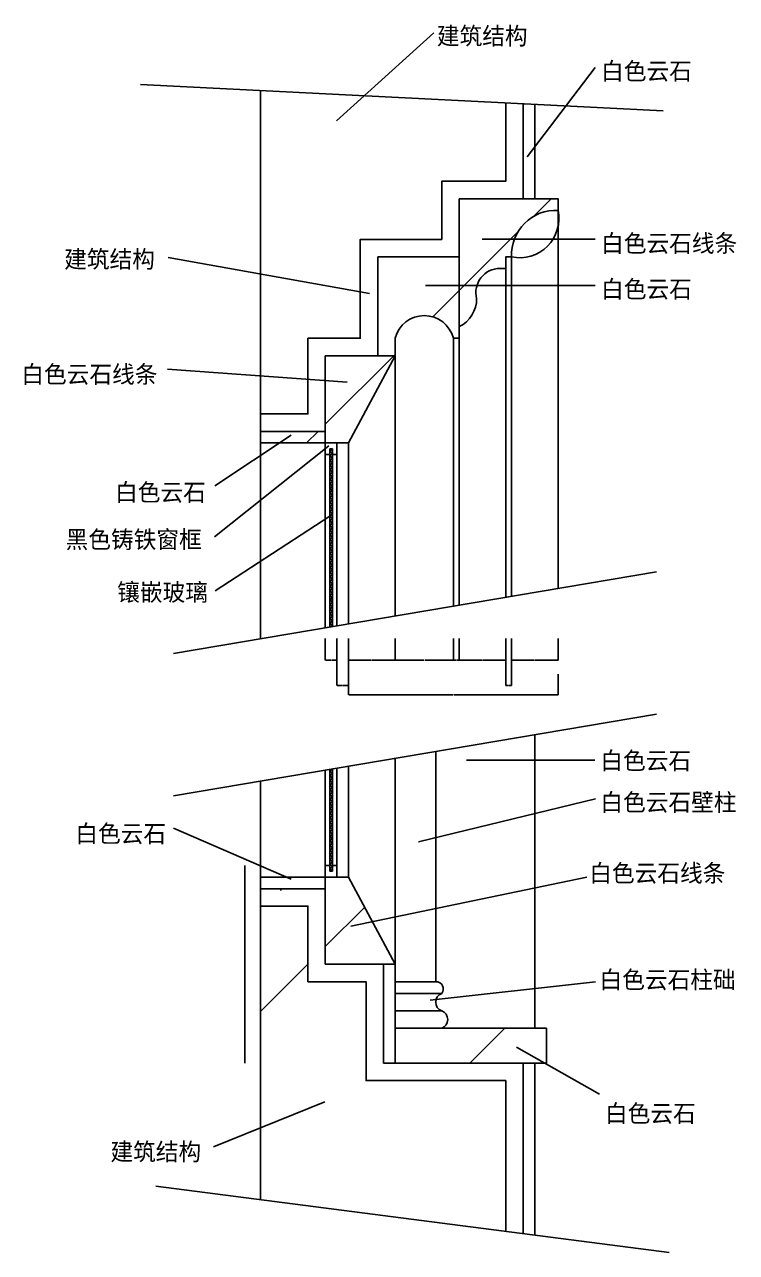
# Model space of a CAD drawing. Header units: metres. Extents: x 204 to 5299, y 190 to 6956.
# Drawn here: x 2751 to 5198, y 2733 to 6956 of the extents above; entities that cross this region are included whole.
import ezdxf

# ---------------------------------------------------------------- set-up
doc = ezdxf.new("R2010")
doc.units = ezdxf.units.M
for name, color, linetype in [('2', 2, 'Continuous'), ('3', 3, 'Continuous'), ('4', 4, 'Continuous'), ('7', 7, 'Continuous'), ('BH', 3, 'Continuous'), ('DIM', 3, 'Continuous'), ('TEXT', 3, 'Continuous')]:
    doc.layers.add(name, color=color, linetype=linetype)
doc.dimstyles.get("Standard").update_dxf_attribs({"dimtxt": 2.5, "dimasz": 2.5, "dimexe": 1.25, "dimexo": 0.625, "dimtad": 1, "dimcen": 2.5, "dimazin": 3, "dimtfac": 1, "dimtmove": 0, "dimatfit": 3})

# ---------------------------------------------------------------- blocks, each defined once
blk = doc.blocks.new('*D46')
for p, q in [((3508.52, 3504.34), (3508.52, 3444.34)), ((3508.27, 3444.34), (3508.02, 3444.34)), ((3508.52, 3384.34), (3508.52, 3444.34)), ((3508.52, 3444.34), (3508.52, 3444.34)), ((3508.77, 3444.34), (3509.02, 3444.34))]:
    blk.add_line(p, q)
at = {"layer": 'Defpoints'}
for p in [(3508.52, 3504.34), (3508.52, 3444.34), (3508.52, 3384.34)]:
    blk.add_point(p, dxfattribs=at)
at = {"layer": 'DIM', "insert": (3508.52, 3445.465), "char_height": 1, "attachment_point": 5}
blk.add_mtext('60', dxfattribs=at)
blk = doc.blocks.new('*D47')
for p, q in [((3508.52, 3664.25), (3508.52, 3584.29)), ((3508.27, 3584.29), (3508.02, 3584.29)), ((3508.52, 3504.34), (3508.52, 3584.29)), ((3508.52, 3584.29), (3508.52, 3584.29)), ((3508.77, 3584.29), (3509.02, 3584.29))]:
    blk.add_line(p, q)
at = {"layer": 'Defpoints'}
for p in [(3508.52, 3664.25), (3508.52, 3584.29), (3508.52, 3504.34)]:
    blk.add_point(p, dxfattribs=at)
at = {"layer": 'DIM', "insert": (3508.52, 3585.415), "char_height": 1, "attachment_point": 5}
blk.add_mtext('80', dxfattribs=at)
blk = doc.blocks.new('*D48')
for p, q in [((3508.52, 3724.34), (3508.52, 3694.29)), ((3508.27, 3694.29), (3508.02, 3694.29)), ((3508.52, 3664.25), (3508.52, 3694.29)), ((3508.52, 3694.29), (3508.52, 3694.29)), ((3508.77, 3694.29), (3509.02, 3694.29))]:
    blk.add_line(p, q)
at = {"layer": 'Defpoints'}
for p in [(3508.52, 3724.34), (3508.52, 3694.29), (3508.52, 3664.25)]:
    blk.add_point(p, dxfattribs=at)
at = {"layer": 'DIM', "insert": (3508.52, 3695.415), "char_height": 1, "attachment_point": 5}
blk.add_mtext('30', dxfattribs=at)
blk = doc.blocks.new('*D49')
for p, q in [((3508.52, 4024.34), (3508.52, 3874.34)), ((3508.27, 3874.34), (3508.02, 3874.34)), ((3508.52, 3724.34), (3508.52, 3874.34)), ((3508.52, 3874.34), (3508.52, 3874.34)), ((3508.77, 3874.34), (3509.02, 3874.34))]:
    blk.add_line(p, q)
at = {"layer": 'Defpoints'}
for p in [(3508.52, 4024.34), (3508.52, 3874.34), (3508.52, 3724.34)]:
    blk.add_point(p, dxfattribs=at)
at = {"layer": 'DIM', "insert": (3508.52, 3875.465), "char_height": 1, "attachment_point": 5}
blk.add_mtext('150', dxfattribs=at)
blk = doc.blocks.new('*D50')
for p, q in [((3508.52, 4064.34), (3508.52, 4044.34)), ((3508.27, 4044.34), (3508.02, 4044.34)), ((3508.52, 4024.34), (3508.52, 4044.34)), ((3508.52, 4044.34), (3508.52, 4044.34)), ((3508.77, 4044.34), (3509.02, 4044.34))]:
    blk.add_line(p, q)
at = {"layer": 'Defpoints'}
for p in [(3508.52, 4064.34), (3508.52, 4044.34), (3508.52, 4024.34)]:
    blk.add_point(p, dxfattribs=at)
at = {"layer": 'DIM', "insert": (3508.52, 4045.465), "char_height": 1, "attachment_point": 5}
blk.add_mtext('20', dxfattribs=at)
blk = doc.blocks.new('*D63')
for p, q in [((3865.16, 4722.1), (3865.16, 4650.78)), ((4585.16, 4722.1), (4585.16, 4650.78)), ((3865.41, 4650.78), (4223.16, 4650.78)), ((4227.16, 4650.78), (4584.91, 4650.78))]:
    blk.add_line(p, q)
at = {"layer": 'Defpoints'}
for p in [(3865.16, 4722.1), (4585.16, 4722.1), (3865.16, 4650.78)]:
    blk.add_point(p, dxfattribs=at)
at = {"layer": 'DIM', "insert": (4225.16, 4650.78), "char_height": 1, "attachment_point": 5}
blk.add_mtext('360 ', dxfattribs=at)
blk = doc.blocks.new('*D64')
for p, q in [((4025.16, 4844.79), (4025.16, 4769.73)), ((4225.16, 4844.79), (4225.16, 4769.73)), ((4025.41, 4769.73), (4123.66, 4769.73)), ((4126.66, 4769.73), (4224.91, 4769.73))]:
    blk.add_line(p, q)
at = {"layer": 'Defpoints'}
for p in [(4025.16, 4844.79), (4225.16, 4844.79), (4025.16, 4769.73)]:
    blk.add_point(p, dxfattribs=at)
at = {"layer": 'DIM', "insert": (4125.16, 4769.73), "char_height": 1, "attachment_point": 5}
blk.add_mtext('100', dxfattribs=at)
blk = doc.blocks.new('*D65')
for p, q in [((3785.16, 4844.79), (3785.16, 4769.73)), ((3825.16, 4844.79), (3825.16, 4769.73)), ((3785.41, 4769.73), (3804.16, 4769.73)), ((3806.16, 4769.73), (3824.91, 4769.73))]:
    blk.add_line(p, q)
at = {"layer": 'Defpoints'}
for p in [(3785.16, 4844.79), (3825.16, 4844.79), (3785.16, 4769.73)]:
    blk.add_point(p, dxfattribs=at)
at = {"layer": 'DIM', "insert": (3805.16, 4769.73), "char_height": 1, "attachment_point": 5}
blk.add_mtext('20', dxfattribs=at)
blk = doc.blocks.new('*D66')
for p, q in [((3825.16, 4844.79), (3825.16, 4683.08)), ((3865.16, 4844.79), (3865.16, 4683.08)), ((3825.41, 4683.08), (3844.16, 4683.08)), ((3846.16, 4683.08), (3864.91, 4683.08))]:
    blk.add_line(p, q)
at = {"layer": 'Defpoints'}
for p in [(3825.16, 4844.79), (3865.16, 4844.79), (3825.16, 4683.08)]:
    blk.add_point(p, dxfattribs=at)
at = {"layer": 'DIM', "insert": (3845.16, 4683.08), "char_height": 1, "attachment_point": 5}
blk.add_mtext('20', dxfattribs=at)
blk = doc.blocks.new('*D67')
for p, q in [((3865.16, 4844.79), (3865.16, 4769.73)), ((4025.16, 4844.79), (4025.16, 4769.73)), ((3865.41, 4769.73), (3944.16, 4769.73)), ((3946.16, 4769.73), (4024.91, 4769.73))]:
    blk.add_line(p, q)
at = {"layer": 'Defpoints'}
for p in [(3865.16, 4844.79), (4025.16, 4844.79), (3865.16, 4769.73)]:
    blk.add_point(p, dxfattribs=at)
at = {"layer": 'DIM', "insert": (3945.16, 4769.73), "char_height": 1, "attachment_point": 5}
blk.add_mtext('80', dxfattribs=at)
blk = doc.blocks.new('*D68')
for p, q in [((4425.16, 4844.79), (4425.16, 4769.73)), ((4585.16, 4844.79), (4585.16, 4769.73)), ((4425.41, 4769.73), (4504.16, 4769.73)), ((4506.16, 4769.73), (4584.91, 4769.73))]:
    blk.add_line(p, q)
at = {"layer": 'Defpoints'}
for p in [(4425.16, 4844.79), (4585.16, 4844.79), (4425.16, 4769.73)]:
    blk.add_point(p, dxfattribs=at)
at = {"layer": 'DIM', "insert": (4505.16, 4769.73), "char_height": 1, "attachment_point": 5}
blk.add_mtext('80', dxfattribs=at)
blk = doc.blocks.new('*D69')
for p, q in [((4405.16, 4844.79), (4405.16, 4683.08)), ((4425.16, 4844.79), (4425.16, 4683.08)), ((4405.41, 4683.08), (4414.16, 4683.08)), ((4416.16, 4683.08), (4424.91, 4683.08))]:
    blk.add_line(p, q)
at = {"layer": 'Defpoints'}
for p in [(4405.16, 4844.79), (4425.16, 4844.79), (4405.16, 4683.08)]:
    blk.add_point(p, dxfattribs=at)
at = {"layer": 'DIM', "insert": (4415.16, 4683.08), "char_height": 1, "attachment_point": 5}
blk.add_mtext('10', dxfattribs=at)
blk = doc.blocks.new('*D70')
for p, q in [((4245.16, 4844.79), (4245.16, 4769.73)), ((4405.16, 4844.79), (4405.16, 4769.73)), ((4245.41, 4769.73), (4324.16, 4769.73)), ((4326.16, 4769.73), (4404.91, 4769.73))]:
    blk.add_line(p, q)
at = {"layer": 'Defpoints'}
for p in [(4245.16, 4844.79), (4405.16, 4844.79), (4245.16, 4769.73)]:
    blk.add_point(p, dxfattribs=at)
at = {"layer": 'DIM', "insert": (4325.16, 4769.73), "char_height": 1, "attachment_point": 5}
blk.add_mtext('80', dxfattribs=at)
blk = doc.blocks.new('*D71')
for p, q in [((4225.16, 4844.79), (4225.16, 4769.73)), ((4245.16, 4844.79), (4245.16, 4769.73)), ((4225.41, 4769.73), (4234.16, 4769.73)), ((4236.16, 4769.73), (4244.91, 4769.73))]:
    blk.add_line(p, q)
at = {"layer": 'Defpoints'}
for p in [(4225.16, 4844.79), (4245.16, 4844.79), (4225.16, 4769.73)]:
    blk.add_point(p, dxfattribs=at)
at = {"layer": 'DIM', "insert": (4235.16, 4769.73), "char_height": 1, "attachment_point": 5}
blk.add_mtext('10', dxfattribs=at)

msp = doc.modelspace()

# ---------------------------------------------------------------- hatches: boundary and pattern name
at = {"layer": 'BH'}
h = msp.add_hatch(dxfattribs=at)
h.set_pattern_fill('ANSI31', scale=1000)
h.paths.add_polyline_path([(4185.16, 6217.08), (4185.16, 6417.08), (4405.16, 6417.08), (4405.16, 6686.82), (3562.2, 6728.99), (3562.2, 5617.08), (3725.16, 5617.08), (3725.16, 5877.08), (3905.16, 5877.08), (3905.16, 6217.08)])
h = msp.add_hatch(dxfattribs=at)
h.set_pattern_fill('AR-CONC', scale=10)
h.paths.add_polyline_path([(4185.16, 6417.08), (4185.16, 6217.08), (3905.16, 6217.08), (3905.16, 5877.08), (3725.16, 5877.08), (3725.16, 5617.08), (3562.2, 5617.08), (3562.2, 5557.08), (3785.16, 5557.08), (3785.16, 5817.08), (3965.16, 5817.08), (3965.16, 6157.08), (4245.16, 6157.08), (4245.16, 6357.08), (4465.16, 6357.08), (4465.16, 6683.82), (4405.16, 6686.82), (4405.16, 6417.08)])
h = msp.add_hatch(dxfattribs=at)
h.set_pattern_fill('ANSI33', scale=200)
h.paths.add_polyline_path([(4465.16, 6357.08), (4505.16, 6357.08), (4505.16, 6681.82), (4465.16, 6683.82)])
h = msp.add_hatch(dxfattribs=at)
h.set_pattern_fill('ANSI33', scale=200)
h.paths.add_polyline_path([(4245.16, 6357.08), (4245.16, 6157.08), (4245.16, 5917.08, 0.29), (4305.16, 6013.95, -0.49), (4386.11, 6117.08), (4405.16, 6117.08), (4405.16, 6157.08), (4425.16, 6157.08, -0.44), (4585.16, 6317.08), (4585.16, 6357.08), (4505.16, 6357.08)])
h.paths.add_polyline_path([(4225.16, 5877.08), (4245.16, 5877.08), (4245.16, 5917.08), (4245.16, 6157.08), (3965.16, 6157.08), (3965.16, 5817.08), (4025.16, 5817.08), (4025.16, 5877.08, -0.78)])
h.paths.add_polyline_path([(3785.16, 5817.08), (3785.16, 5517.08), (3865.16, 5517.08), (4025.16, 5817.08)])
h.paths.add_polyline_path([(3562.2, 5557.08), (3562.2, 5517.08), (3785.16, 5517.08), (3785.16, 5557.08)])
h = msp.add_hatch(dxfattribs=at)
h.set_pattern_fill('ANSI32', scale=50)
h.paths.add_polyline_path([(3810.16, 5497.08), (3810.16, 5477.08), (3825.16, 5477.08), (3825.16, 5517.08), (3785.16, 5517.08), (3785.16, 5477.08), (3800.16, 5477.08), (3800.16, 5497.08)])
h = msp.add_hatch(dxfattribs=at)
h.set_pattern_fill('ANSI32', scale=50)
h.paths.add_polyline_path([(3825.16, 4064.34), (3810.16, 4064.34), (3810.16, 4044.34), (3800.16, 4044.34), (3800.16, 4064.34), (3785.16, 4064.34), (3785.16, 4024.34), (3825.16, 4024.34)])
h = msp.add_hatch(dxfattribs=at)
h.set_pattern_fill('ANSI33', scale=200)
h.paths.add_polyline_path([(3785.16, 3984.34), (3785.16, 4024.34), (3562.2, 4024.34), (3562.2, 3984.34)])
h.paths.add_polyline_path([(3865.16, 4024.34), (3785.16, 4024.34), (3785.16, 3724.34), (4025.16, 3724.34)])
h.paths.add_polyline_path([(4025.16, 3724.34), (3985.16, 3724.34), (3985.16, 3384.34), (4025.16, 3384.34)])
h.paths.add_polyline_path([(4025.16, 3504.34), (4025.16, 3384.34), (4545.16, 3384.34), (4545.16, 3504.34)])
h = msp.add_hatch(dxfattribs=at)
h.set_pattern_fill('AR-CONC', scale=10)
h.paths.add_polyline_path([(3785.16, 3724.34), (3785.16, 3984.34), (3562.2, 3984.34), (3562.2, 3924.34), (3725.16, 3924.34), (3725.16, 3664.34), (3925.16, 3664.34), (3925.16, 3324.34), (4405.16, 3324.34), (4405.16, 2806.05), (4465.16, 2798.3), (4465.16, 3384.34), (3985.16, 3384.34), (3985.16, 3724.34)])
h = msp.add_hatch(dxfattribs=at)
h.set_pattern_fill('ANSI31', scale=1000)
h.paths.add_polyline_path([(3562.2, 2915.03), (4405.16, 2806.05), (4405.16, 3324.34), (3925.16, 3324.34), (3925.16, 3664.34), (3725.16, 3664.34), (3725.16, 3924.34), (3562.2, 3924.34)])
h = msp.add_hatch(dxfattribs=at)
h.set_pattern_fill('ANSI33', scale=200)
h.paths.add_polyline_path([(4465.16, 2798.3), (4505.16, 2793.13), (4505.16, 3384.34), (4465.16, 3384.34)])

# ---------------------------------------------------------------- linework, layer by layer
at = {"layer": '2'}
for points in [[(3562.2, 5617.08), (3725.16, 5617.08), (3725.16, 5877.08), (3905.16, 5877.08), (3905.16, 6217.08), (4185.16, 6217.08), (4185.16, 6417.08), (4405.16, 6417.08), (4405.16, 6686.82)], [(3562.2, 3924.34), (3725.16, 3924.34), (3725.16, 3664.34), (3925.16, 3664.34), (3925.16, 3324.34), (4405.16, 3324.34), (4405.16, 2808.64)]]:
    msp.add_lwpolyline(points, dxfattribs=at)
at = {"layer": '3'}
for p, q in [((4405.16, 6117.08), (4405.16, 4986.02)), ((4225.16, 5877.08), (4225.16, 4955.56)), ((4185.16, 3624.25), (4025.16, 3624.25)), ((4185.16, 3564.25), (4025.16, 3564.25))]:
    msp.add_line(p, q, dxfattribs=at)
at = {"layer": '4'}
for p, q in [((4465.16, 6357.08), (4465.16, 6684.82)), ((4245.16, 6157.08), (4245.16, 6357.08)), ((4505.16, 6357.08), (4245.16, 6357.08)), ((4585.16, 6357.08), (4585.16, 5016.47)), ((3965.16, 6157.08), (4245.16, 6157.08)), ((3965.16, 5817.08), (3965.16, 6157.08)), ((4245.16, 5917.08), (4245.16, 6157.08)), ((4245.16, 5877.08), (4245.16, 4958.94)), ((3785.16, 5517.08), (3785.16, 5817.08)), ((4025.16, 5817.08), (3785.16, 5817.08)), ((4025.16, 5817.08), (4025.16, 4921.72)), ((3785.16, 5557.08), (3562.2, 5557.08)), ((3865.16, 5517.08), (3865.16, 4894.64)), ((4505.16, 4514.14), (4505.16, 3504.34)), ((4165.16, 3664.25), (4165.16, 4456.61)), ((3865.16, 4024.34), (3865.16, 4405.84)), ((4025.16, 3724.34), (4025.16, 4432.92)), ((3865.16, 4024.34), (3562.2, 4024.34)), ((3785.16, 4024.34), (3785.16, 3724.34)), ((3865.16, 4024.34), (4025.16, 3724.34)), ((3785.16, 3984.34), (3562.2, 3984.34)), ((4025.16, 3724.34), (3785.16, 3724.34)), ((3985.16, 3724.34), (3985.16, 3384.34)), ((4025.16, 3724.34), (4025.16, 3384.34)), ((4025.16, 3504.34), (4545.16, 3504.34)), ((4545.16, 3504.34), (4545.16, 3384.34)), ((3985.16, 3384.34), (4545.16, 3384.34)), ((4465.16, 3384.34), (4465.16, 2798.3)), ((4505.16, 3384.34), (4505.16, 2793.13))]:
    msp.add_line(p, q, dxfattribs=at)
for points in [[(3562.2, 5517.08), (3865.16, 5517.08), (4025.16, 5817.08), (4025.16, 5877.08, -0.78), (4225.16, 5877.08), (4245.16, 5877.08), (4245.16, 5917.08, 0.29), (4305.16, 6013.95, -0.49), (4385.16, 6117.08), (4405.16, 6117.08), (4405.16, 6157.08), (4425.16, 6157.08, -0.44), (4585.16, 6317.08), (4585.16, 6357.08), (4505.16, 6357.08), (4505.16, 6681.82)], [(4185.16, 3504.25, 0.69), (4185.16, 3564.25, -0.69), (4185.16, 3624.25, 0.65), (4165.16, 3664.25, 0.65)]]:
    msp.add_lwpolyline(points, format="xyb", dxfattribs=at)
at = {"layer": '7'}
for p, q in [((4425.16, 6157.08), (4425.16, 4989.4)), ((3785.16, 5517.08), (3785.16, 4881.11)), ((3800.16, 5497.08), (3800.16, 4883.65)), ((3810.16, 5497.08), (3810.16, 4885.34)), ((3825.16, 5517.08), (3825.16, 4887.88)), ((3825.16, 5517.08), (3825.16, 4887.88)), ((3785.16, 4024.34), (3785.16, 4392.31)), ((3800.16, 4044.34), (3800.16, 4394.85)), ((3810.16, 4044.34), (3810.16, 4396.54)), ((3825.16, 4024.34), (3825.16, 4399.08)), ((4165.16, 3664.25), (4025.16, 3664.25))]:
    msp.add_line(p, q, dxfattribs=at)
for points in [[(3800.16, 5497.08), (3810.16, 5497.08)], [(3785.16, 5477.08), (3800.16, 5477.08)], [(3810.16, 5477.08), (3825.16, 5477.08)], [(3800.16, 4064.34), (3785.16, 4064.34)], [(3825.16, 4064.34), (3810.16, 4064.34)], [(3810.16, 4044.34), (3800.16, 4044.34)]]:
    msp.add_lwpolyline(points, dxfattribs=at)
msp.add_arc((4453.05, 6289.19), 135.03, 258.08, 11.92, dxfattribs=at)
at = {"layer": 'BH'}
for p, q in [((3810.16, 4396.34), (3800.16, 4388.34)), ((3809.96, 4396.5), (3810.16, 4396.34)), ((3800.16, 4388.34), (3810.16, 4380.34)), ((3810.16, 4380.34), (3800.16, 4372.34)), ((3800.16, 4372.34), (3810.16, 4364.34))]:
    msp.add_line(p, q, dxfattribs=at)
for points in [[(3810.16, 5497.08), (3800.16, 5489.08), (3810.16, 5481.08), (3800.16, 5473.08), (3810.16, 5465.08), (3800.16, 5457.08), (3810.16, 5449.08), (3800.16, 5441.08), (3810.16, 5433.08)], [(3810.16, 5369.08), (3800.16, 5377.08), (3810.16, 5385.08), (3800.16, 5393.08), (3810.16, 5401.08), (3800.16, 5409.08), (3810.16, 5417.08), (3800.16, 5425.08), (3810.16, 5433.08)], [(3810.16, 5369.08), (3800.16, 5361.08), (3810.16, 5353.08), (3800.16, 5345.08), (3810.16, 5337.08), (3800.16, 5329.08), (3810.16, 5321.08), (3800.16, 5313.08), (3810.16, 5305.08)], [(3810.16, 5241.08), (3800.16, 5249.08), (3810.16, 5257.08), (3800.16, 5265.08), (3810.16, 5273.08), (3800.16, 5281.08), (3810.16, 5289.08), (3800.16, 5297.08), (3810.16, 5305.08)], [(3810.16, 5241.08), (3800.16, 5233.08), (3810.16, 5225.08), (3800.16, 5217.08), (3810.16, 5209.08), (3800.16, 5201.08), (3810.16, 5193.08), (3800.16, 5185.08), (3810.16, 5177.08)], [(3810.16, 5113.08), (3800.16, 5121.08), (3810.16, 5129.08), (3800.16, 5137.08), (3810.16, 5145.08), (3800.16, 5153.08), (3810.16, 5161.08), (3800.16, 5169.08), (3810.16, 5177.08)], [(3810.16, 5113.08), (3800.16, 5105.08), (3810.16, 5097.08), (3800.16, 5089.08), (3810.16, 5081.08), (3800.16, 5073.08), (3810.16, 5065.08), (3800.16, 5057.08), (3810.16, 5049.08)], [(3810.16, 4985.08), (3800.16, 4993.08), (3810.16, 5001.08), (3800.16, 5009.08), (3810.16, 5017.08), (3800.16, 5025.08), (3810.16, 5033.08), (3800.16, 5041.08), (3810.16, 5049.08)], [(3810.16, 4985.08), (3800.16, 4977.08), (3810.16, 4969.08), (3800.16, 4961.08), (3810.16, 4953.08), (3800.16, 4945.08), (3810.16, 4937.08), (3800.16, 4929.08), (3810.16, 4921.08)], [(3804.24, 4884.34), (3810.16, 4889.08), (3800.16, 4897.08), (3810.16, 4905.08), (3800.16, 4913.08), (3810.16, 4921.08)], [(3810.16, 4300.34), (3800.16, 4308.34), (3810.16, 4316.34), (3800.16, 4324.34), (3810.16, 4332.34), (3800.16, 4340.34), (3810.16, 4348.34), (3800.16, 4356.34), (3810.16, 4364.34)], [(3810.16, 4300.34), (3800.16, 4292.34), (3810.16, 4284.34), (3800.16, 4276.34), (3810.16, 4268.34), (3800.16, 4260.34), (3810.16, 4252.34), (3800.16, 4244.34), (3810.16, 4236.34)], [(3810.16, 4172.34), (3800.16, 4180.34), (3810.16, 4188.34), (3800.16, 4196.34), (3810.16, 4204.34), (3800.16, 4212.34), (3810.16, 4220.34), (3800.16, 4228.34), (3810.16, 4236.34)], [(3810.16, 4172.34), (3800.16, 4164.34), (3810.16, 4156.34), (3800.16, 4148.34), (3810.16, 4140.34), (3800.16, 4132.34), (3810.16, 4124.34), (3800.16, 4116.34), (3810.16, 4108.34)], [(3810.16, 4044.34), (3800.16, 4052.34), (3810.16, 4060.34), (3800.16, 4068.34), (3810.16, 4076.34), (3800.16, 4084.34), (3810.16, 4092.34), (3800.16, 4100.34), (3810.16, 4108.34)]]:
    msp.add_lwpolyline(points, dxfattribs=at)
at = {"layer": 'DIM'}
for p, q in [((3149.61, 6749.63), (4946.05, 6659.76)), ((3562.2, 6728.99), (3562.2, 4843.38)), ((3263.75, 4792.88), (4923.18, 5073.67)), ((3263.75, 4304.08), (4923.18, 4584.87)), ((3562.2, 4354.58), (3562.2, 2915.03)), ((3202.29, 2961.55), (4967.08, 2733.41))]:
    msp.add_line(p, q, dxfattribs=at)

# ---------------------------------------------------------------- texts
at = {"layer": 'TEXT'}
for s, p in [('建筑结构', (4168.48, 6886.8)), ('白色云石', (4732.99, 6766.03)), ('白色云石线条', (4732.99, 6173.63)), ('建筑结构', (2887.45, 6119.11)), ('白色云石', (4732.99, 6016.36)), ('白色云石线条', (2740.22, 5723.41)), ('白色云石', (3062.49, 5317.59)), ('黑色铸铁窗框', (2892.54, 5155.27)), ('镶嵌玻璃', (3069.81, 4973.91)), ('白色云石', (4730.46, 4394.68)), ('白色云石壁柱', (4730.46, 4251.57)), ('白色云石', (2925.93, 4143.76)), ('白色云石线条', (4692.28, 4007.76)), ('白色云石柱础', (4727.63, 3641.43)), ('白色云石', (4746.24, 3181.6)), ('建筑结构', (3046.44, 3049.83))]:
    msp.add_text(s, height=60, dxfattribs=at).set_placement(p)

# ---------------------------------------------------------------- dimensions: what is measured, and where the dimension line sits
at = {"layer": 'DIM'}
for base, p1, p2, text, picture, middle in [((3785.16, 4769.73), (3785.16, 4844.79), (3825.16, 4844.79), '20', '*D65', (3805.16, 4769.73)), ((3825.16, 4683.08), (3825.16, 4844.79), (3865.16, 4844.79), '20', '*D66', (3845.16, 4683.08)), ((3865.16, 4769.73), (3865.16, 4844.79), (4025.16, 4844.79), '80', '*D67', (3945.16, 4769.73)), ((4025.16, 4769.73), (4025.16, 4844.79), (4225.16, 4844.79), '100', '*D64', (4125.16, 4769.73)), ((4225.16, 4769.73), (4225.16, 4844.79), (4245.16, 4844.79), '10', '*D71', (4235.16, 4769.73)), ((4245.16, 4769.73), (4245.16, 4844.79), (4405.16, 4844.79), '80', '*D70', (4325.16, 4769.73)), ((4405.16, 4683.08), (4405.16, 4844.79), (4425.16, 4844.79), '10', '*D69', (4415.16, 4683.08)), ((4425.16, 4769.73), (4425.16, 4844.79), (4585.16, 4844.79), '80', '*D68', (4505.16, 4769.73)), ((3865.16, 4650.78), (3865.16, 4722.1), (4585.16, 4722.1), '360 ', '*D63', (4225.16, 4650.78)), ((3508.52, 4044.34), (3508.52, 4064.34), (3508.52, 4024.34), '20', '*D50', (3508.52, 4045.465)), ((3508.52, 3874.34), (3508.52, 4024.34), (3508.52, 3724.34), '150', '*D49', (3508.52, 3875.465)), ((3508.52, 3694.29), (3508.52, 3724.34), (3508.52, 3664.25), '30', '*D48', (3508.52, 3695.415)), ((3508.52, 3584.29), (3508.52, 3664.25), (3508.52, 3504.34), '80', '*D47', (3508.52, 3585.415)), ((3508.52, 3444.34), (3508.52, 3504.34), (3508.52, 3384.34), '60', '*D46', (3508.52, 3445.465))]:
    dim = msp.add_linear_dim(base=base, p1=p1, p2=p2, text=text, dimstyle='Standard', dxfattribs=at)
    dim.commit()
    dim.dimension.update_dxf_attribs({"geometry": picture, "text_midpoint": middle})

# ---------------------------------------------------------------- leaders
for points in [[(3824.06, 6625.05), (4158.59, 6927.48)], [(4478.59, 6500.64), (4713.12, 6808.36)], [(4323.97, 6217.8), (4713.12, 6217.8)], [(3937.5, 6030.98), (3245.48, 6154.9)], [(4129.51, 6058.7), (4713.12, 6058.7)], [(3860.8, 5726.37), (3242.42, 5771.31)], [(3668.02, 5544.24), (3405.58, 5369.36)], [(3797.25, 5507.08), (3403.74, 5194.23)], [(3800.16, 5265.08), (3406.62, 5008.44)], [(4270.72, 4426.09), (4711.89, 4426.09)], [(4105.33, 4144.9), (4713.46, 4293.88)], [(3667.5, 4016.5), (3263.25, 4192.92)], [(3873.19, 3855.15), (4684.43, 4023.74)], [(4145.77, 3601.24), (4713.46, 3664.34)], [(4442.66, 3438.91), (4727.67, 3277.23)], [(3783.61, 3250.89), (3400.6, 3097.1)]]:
    msp.add_leader(points, dimstyle='Standard', dxfattribs=at)

doc.saveas('drawing.dxf')
